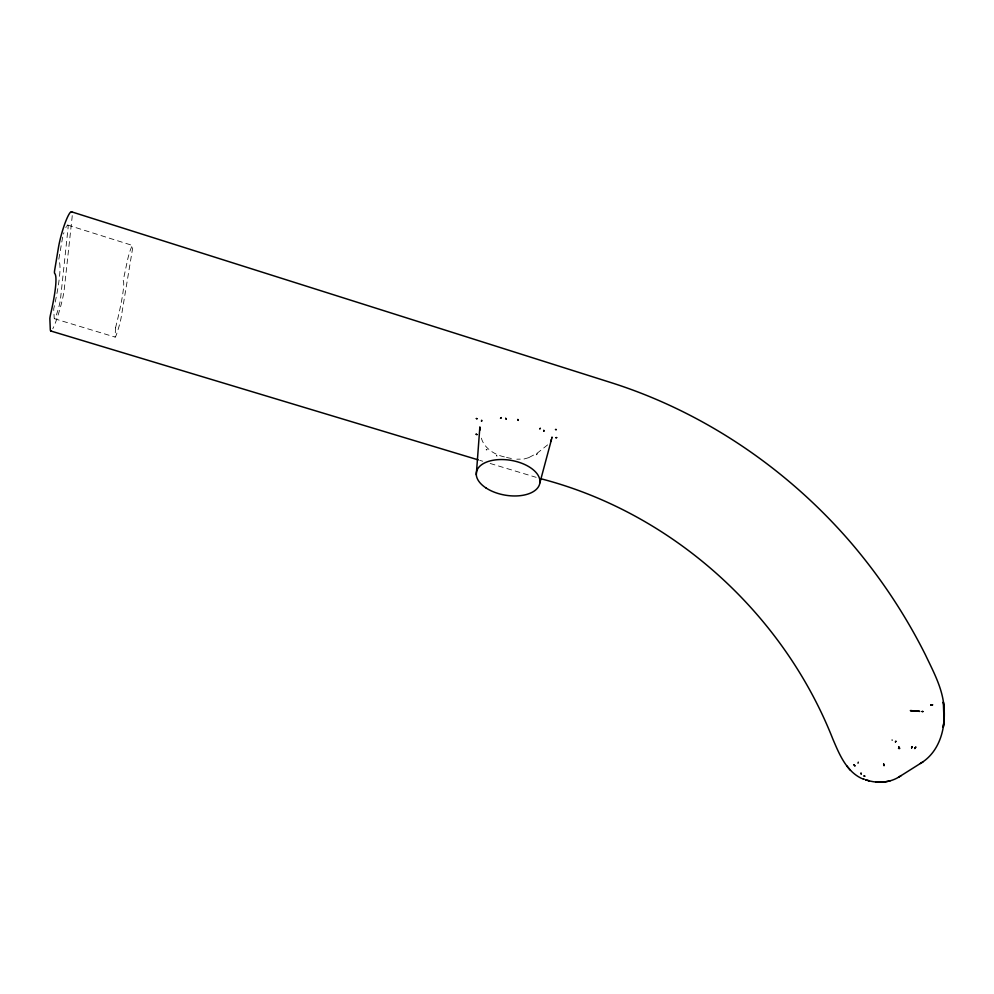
<?xml version="1.0" encoding="UTF-8"?>
<svg xmlns="http://www.w3.org/2000/svg" width="994" height="994" viewBox="0 0 994 994"><rect width="100%" height="100%" fill="white"/><g stroke="black" fill="none" stroke-linecap="round" stroke-linejoin="round"><path stroke-width="0.75" stroke-dasharray="4.97 3.73" d="M547.607 444.89L537.468 452.978L527.901 458.085L529.404 457.476L523.689 459.091L516.793 459.191M506.505 457.464L511.587 458.532M479.754 460.334L482.724 461.228M490.141 463.465L536.151 477.331M54.384 318.689L115.18 337.115M67.741 225.066L132.649 245.506M504.356 456.892C493.384 454.531 482.438 446.704 480.947 436.031M72.214 215.611A27.521 3.678 -74.3 0 1 72.003 218.195L64.287 289.055A25.745 3.243 -73.9 0 1 55.714 321.981A20.526 2.584 -73.9 0 1 52.794 328.728M66.958 225.638A13.754 1.839 -74.3 0 1 68.039 228.222L60.522 298.784A12.872 1.628 -73.9 0 1 56.223 315.334A7.704 0.969 -73.9 0 1 54.198 318.167L53.701 308.923A79.371 10.648 -73.8 0 0 58.609 260.416L62.287 239.231A8.275 1.106 -74.3 0 1 62.796 236.746M65.84 227.626A13.754 1.839 -74.3 0 1 66.436 226.47M63.517 234.012A8.275 1.106 -74.3 0 1 63.927 232.658M115.54 327.846L115.093 336.618A7.641 0.646 -73.8 0 0 116.745 333.711A12.773 1.081 -73.8 0 0 121.193 317.322L132.587 248.512A13.655 1.23 -74.1 0 0 130.525 249.618A8.213 0.745 -74.1 0 0 127.617 259.683L123.206 280.457A78.75 7.12 -73.7 0 1 115.552 327.747L115.54 327.846M496.528 455.252L496.913 456.035L496.528 455.252M537.158 453.811L536.462 454.755L537.158 453.811M487.01 449.748L486.203 449.81L487.01 449.748"/><path stroke-width="1.49" d="M476.288 474.747L479.866 426.911L479.903 430.203M911.15 710.934L910.342 710.561L919.748 711.356L911.175 710.648M539.866 482.885L551.695 438.739M857.996 763.218L858.294 762.149M915.176 747.612L914.853 748.594L915.872 746.954L915.35 747.65M899.607 748.06L898.501 748.395L899.62 748.581L898.651 746.656L899.222 747.786M920.307 763.516C941.082 751.29 946.934 724.353 943.318 701.988L944.039 721.035L944.101 708.908C943.231 689.451 933.577 672.043 925.439 654.86C905.124 614.317 879.802 576.334 850.28 541.916C786.962 468.696 703.976 412.175 611.558 382.777L71.456 211.784M868.806 780.737C878.634 783.434 889.518 782.526 898.39 777.345L923.14 761.727M898.39 777.345L901.185 775.581M889.978 780.936L882.871 782.216L875.739 782.116M865.6 779.868L869.303 780.837L865.389 779.805M50.818 331.002L478.276 459.887M540.612 478.673C672.168 512.643 783.11 612.95 832.835 739.027C839.209 753.949 846.13 771.182 861.773 778.501M892.09 740.045L892.227 740.145M846.714 765.802L850.479 770.338M71.928 212.356A27.521 3.678 -74.3 0 0 66.387 219.699A22.079 2.957 -74.3 0 0 58.559 246.959L54.508 271.163A10.946 1.454 -74.2 0 0 54.67 273.4A65.679 8.809 -73.8 0 1 50.657 314.029A10.449 1.342 -73.9 0 0 49.849 318.527L50.309 329.648A20.526 2.584 -73.9 0 0 51.34 330.816M481.68 420.4L481.543 421.27L481.68 420.4M922.059 711.505L922.954 711.542L922.059 711.505M944.114 719.793L943.281 727.186L944.114 719.793M551.819 437.907L552.018 437.298L551.819 437.907M543.78 430.414L543.805 431.247L543.78 430.414M517.874 419.493L518.234 420.363L517.874 419.493M861.015 773.183L861.177 773.966L861.015 773.183M540.338 428.389L539.779 428.787L540.338 428.389M930.695 704.908L932.558 704.833L930.695 704.908M476.362 418.536L477.021 418.722L476.362 418.536M505.722 418.35L506.17 419.108L505.722 418.35M551.248 440.007L550.937 440.752L551.248 440.007M912.107 746.656L911.61 747.935L912.107 746.656M556.665 437.596L555.919 437.708L556.665 437.596M501.274 417.617L500.554 418.275L501.274 417.617M895.88 741.275L895.445 741.884L895.88 741.275M883.641 763.951L884.039 765.579L883.641 763.951M544.712 423.282L544.712 423.282M476.983 434.589L476.138 434.216L476.983 434.589M864.42 775.916L863.798 775.991L864.979 776.215L864.42 775.916M556.28 429.594L555.534 429.52L556.28 429.594M863.873 779.097L862.891 778.824L863.873 779.097M854.902 765.865L854.008 764.808L854.902 765.865M485.917 487.905A32.168 17.643 9.7 0 0 538.996 485.768A32.168 17.643 9.7 0 0 499.435 459.576A32.168 17.643 9.7 0 0 485.917 487.905"/></g></svg>
